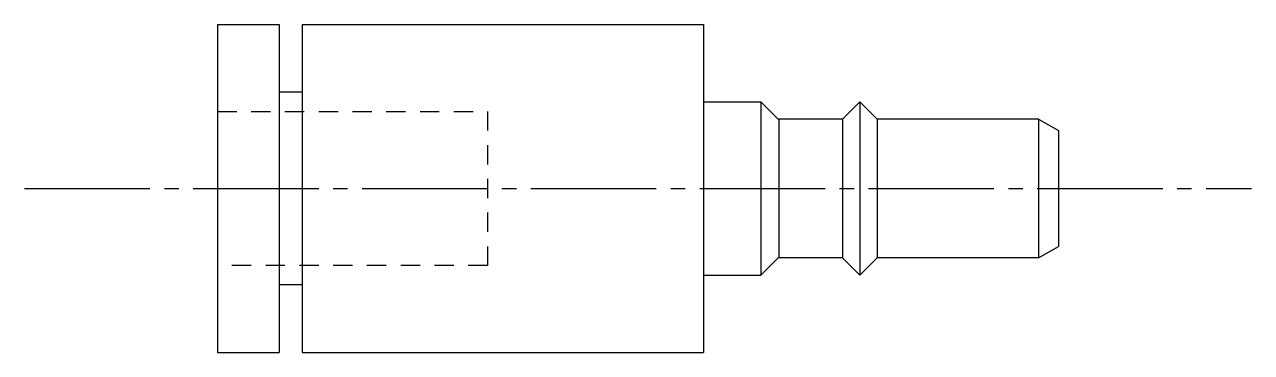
# Model space of a CAD drawing. Extents: x 10 to 148, y 10 to 118.
# Drawn here: x 116.22 to 148.02, y 109.87 to 118.37 of the extents above; entities outside this region: 2.
import ezdxf

# ---------------------------------------------------------------- set-up
doc = ezdxf.new("R2010")
doc.units = 0
doc.header["$LTSCALE"] = 0.25
doc.linetypes.add('CENTER', pattern=[17.5, 13, -1.5, 1.5, -1.5])
doc.linetypes.add('DASHED', pattern=[3.5, 2, -1.5])
doc.layers.get('0').update_dxf_attribs({"linetype": 'CONTINUOUS'})
doc.layers.add('CENTER', color=1, linetype='CENTER')

msp = doc.modelspace()

# ---------------------------------------------------------------- linework, layer by layer
at = {"linetype": 'CONTINUOUS'}
for p, q in [((121.22, 118.372), (121.22, 109.872)), ((121.22, 118.372), (122.82, 118.372)), ((122.82, 118.372), (122.82, 109.872)), ((123.42, 118.372), (133.82, 118.372)), ((123.42, 118.372), (123.42, 109.872)), ((133.82, 118.372), (133.82, 109.872)), ((123.42, 116.622), (122.82, 116.622)), ((133.82, 116.372), (135.303, 116.372)), ((135.303, 116.372), (135.303, 111.872)), ((135.303, 116.372), (135.77, 115.905)), ((137.87, 116.372), (137.42, 115.922)), ((137.87, 116.372), (137.87, 111.872)), ((137.87, 116.372), (138.32, 115.922)), ((137.42, 115.922), (135.77, 115.922)), ((135.77, 115.922), (135.77, 112.322)), ((137.42, 115.922), (137.42, 112.322)), ((138.32, 115.922), (138.32, 112.322)), ((142.5, 115.922), (138.32, 115.922)), ((142.5, 115.922), (142.5, 112.322)), ((142.5, 115.922), (143.02, 115.622)), ((143.02, 115.622), (143.02, 112.622)), ((142.5, 112.322), (143.02, 112.622)), ((135.303, 111.872), (135.77, 112.339)), ((137.42, 112.322), (135.77, 112.322)), ((137.87, 111.872), (137.42, 112.322)), ((137.87, 111.872), (138.32, 112.322)), ((142.5, 112.322), (138.32, 112.322)), ((123.42, 111.622), (122.82, 111.622)), ((133.82, 111.872), (135.303, 111.872)), ((121.22, 109.872), (122.82, 109.872)), ((123.42, 109.872), (133.82, 109.872))]:
    msp.add_line(p, q, dxfattribs=at)
for p, q in [((121.22, 116.247), (121.22, 116.247)), ((121.22, 114.122), (121.22, 114.122))]:
    msp.add_line(p, q)
at = {"color": 3, "linetype": 'DASHED'}
for p, q in [((121.22, 116.122), (128.22, 116.122)), ((128.22, 116.122), (128.22, 112.122)), ((128.22, 112.122), (121.22, 112.122))]:
    msp.add_line(p, q, dxfattribs=at)
at = {"layer": 'CENTER', "color": 1, "linetype": 'CENTER'}
msp.add_line((116.22, 114.122), (148.02, 114.122), dxfattribs=at)

# ---------------------------------------------------------------- texts
for s, p in [('MCPC4', (10, 25)), ('MCPC04', (10, 10))]:
    msp.add_text(s, height=4).set_placement(p)

doc.saveas('drawing.dxf')
